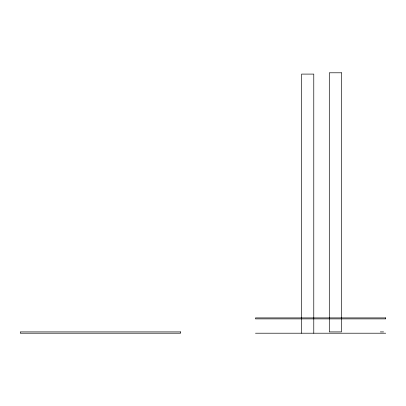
<?xml version="1.0" encoding="UTF-8"?>
<svg xmlns="http://www.w3.org/2000/svg" width="406" height="406" viewBox="0 0 406 406"><rect width="100%" height="100%" fill="white"/><g stroke="black" fill="none" stroke-linecap="round" stroke-linejoin="round"><path stroke-width="0.61" d="M380.32 331.905L383.579 331.905M255.491 333.209L385.7 333.209M313.777 333.209L313.777 74.095L301.582 74.095L301.582 333.209M341.487 72.791L329.296 72.791L329.296 331.905L341.487 331.905L341.487 72.791M385.7 317.908L255.491 317.908L255.491 318.888L385.7 318.888L385.7 317.908M180.584 331.905L20.3 331.905L20.3 333.209L180.584 333.209L180.584 331.905"/></g></svg>
